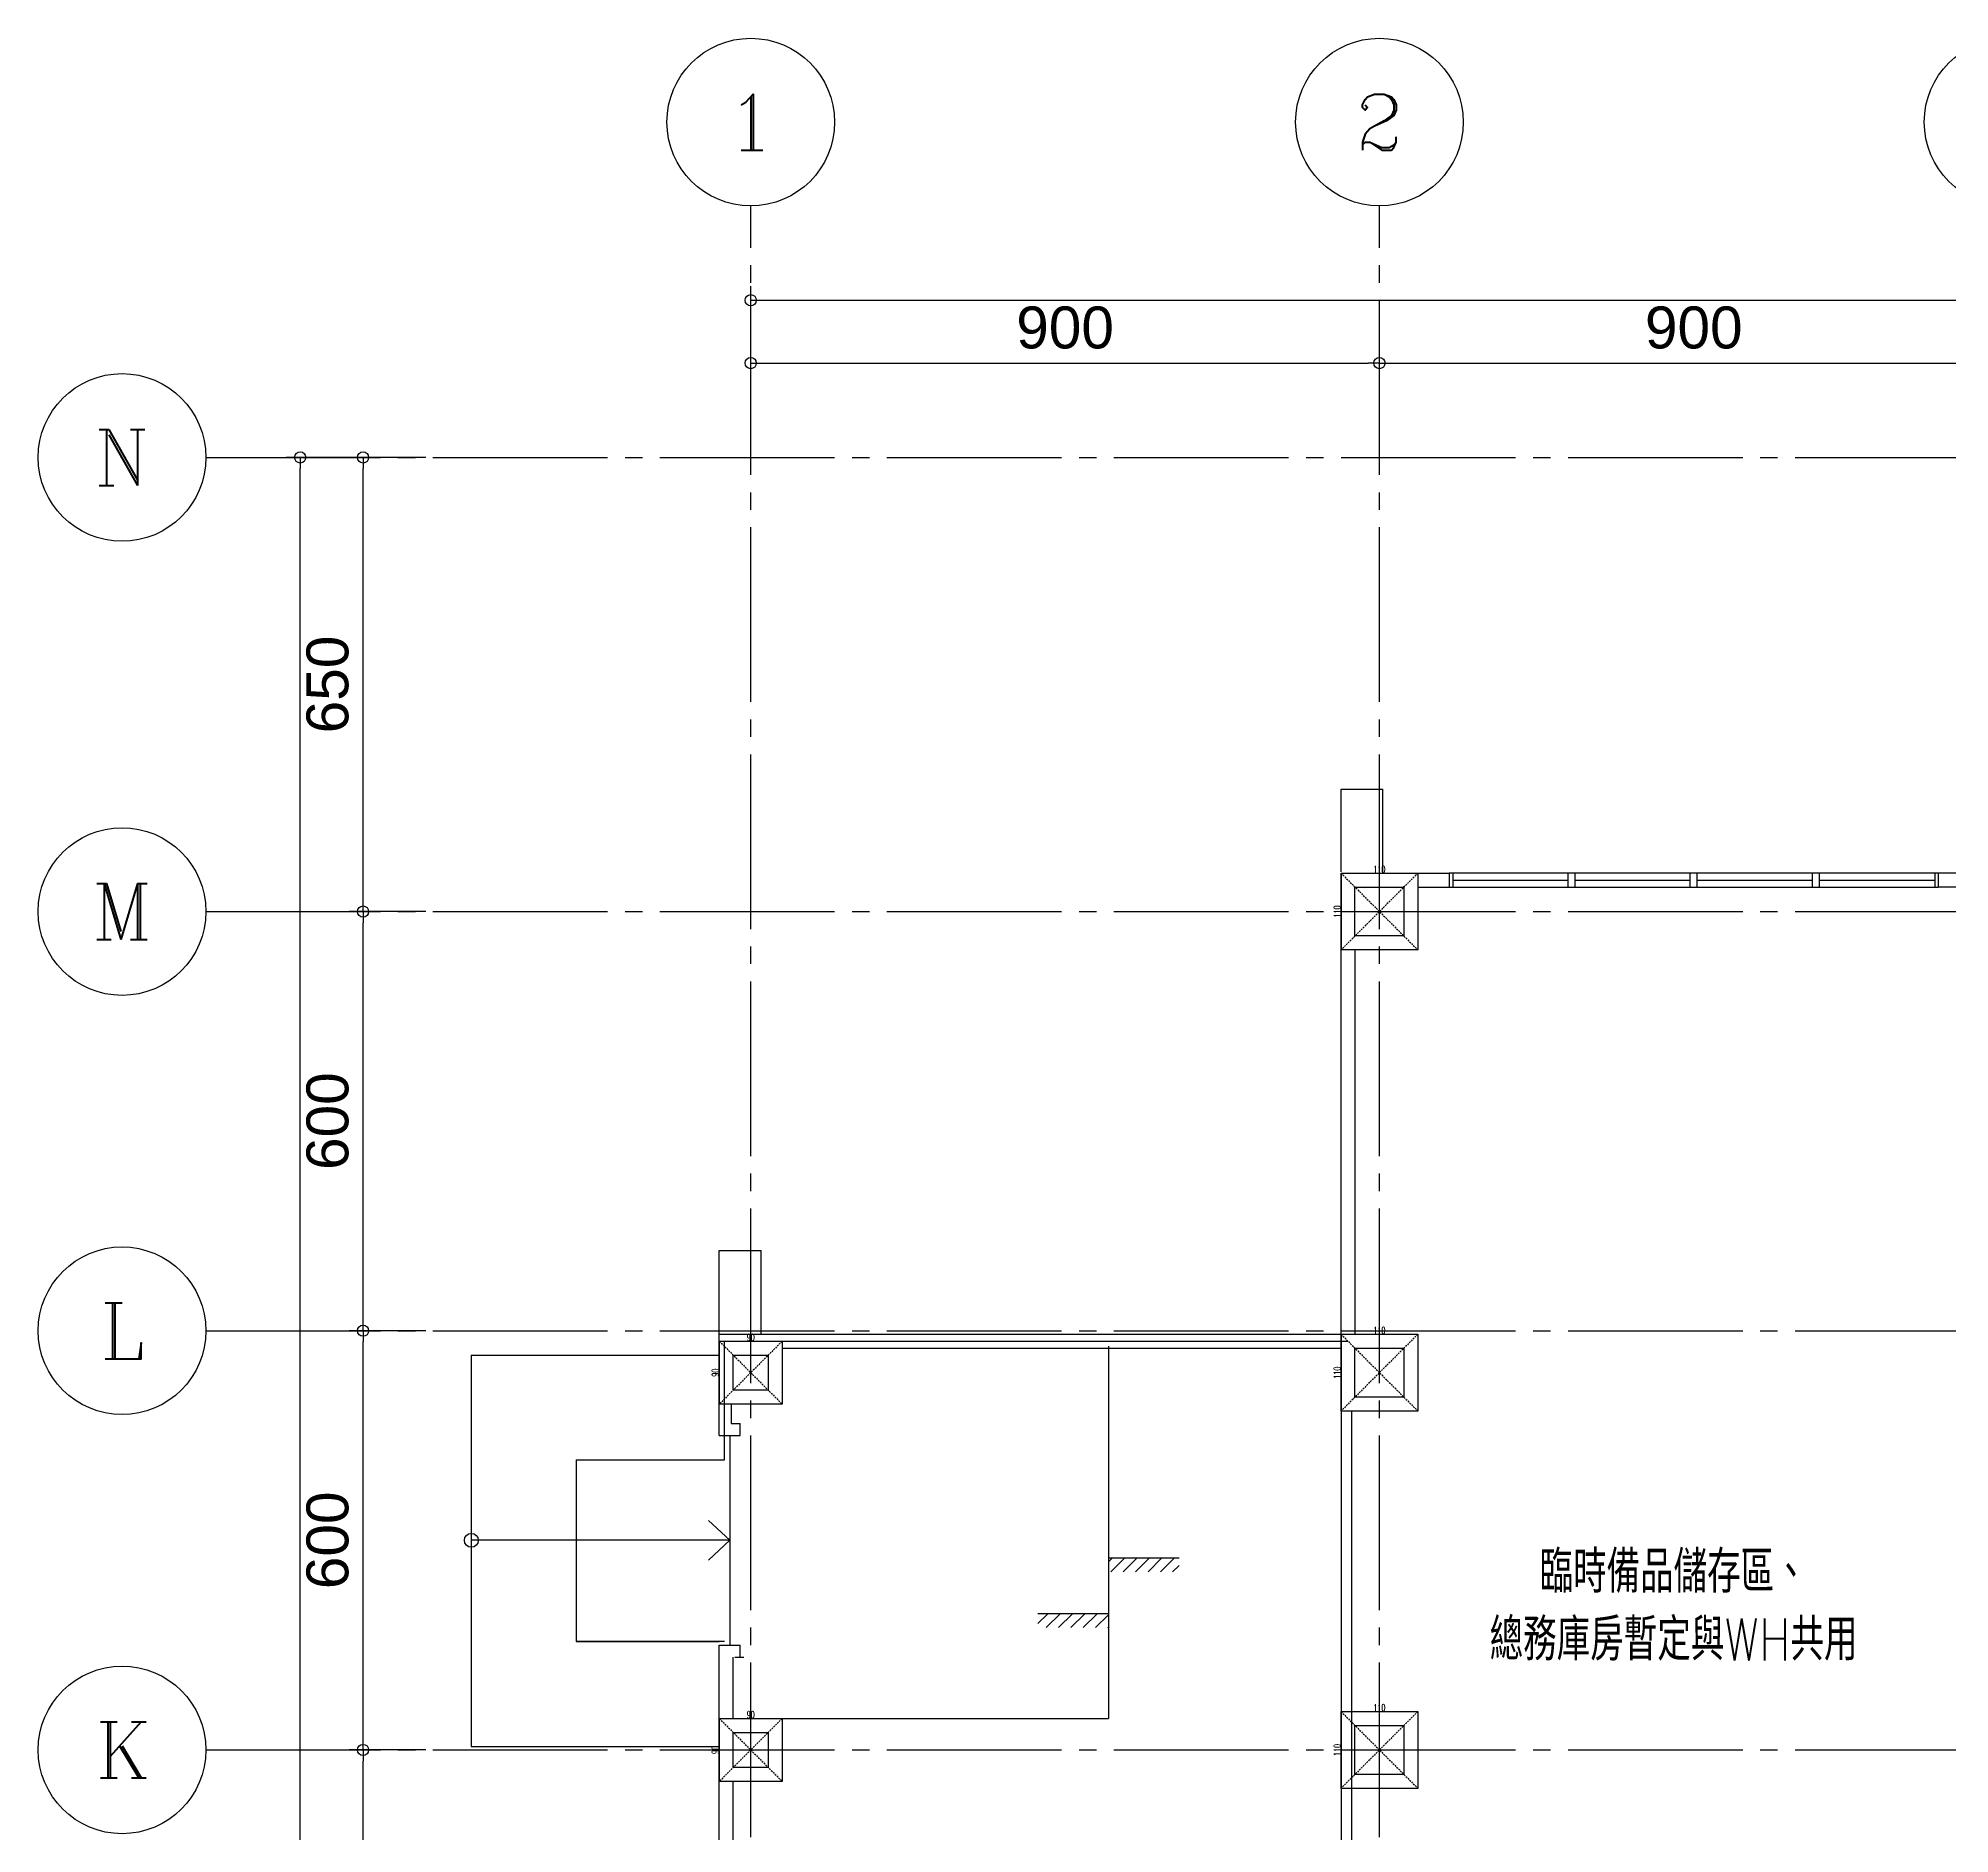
# Model space of a CAD drawing. Header units: millimetres. Extents: x -25195 to 195597, y 6477 to 112111.
# Drawn here: x -960 to 1776, y 17430 to 20000 of the extents above; entities that cross this region are included whole.
import ezdxf
from ezdxf.enums import TextEntityAlignment as Align

# ---------------------------------------------------------------- set-up
doc = ezdxf.new("R2010")
doc.units = ezdxf.units.MM
doc.header["$LTSCALE"] = 100
doc.linetypes.add('X-N-FAB-L10$0$COL-CEN-LIN', pattern=[3.25, 2.5, -0.25, 0.25, -0.25])
doc.linetypes.add('X-N-FAB-L10$0$HIDDEN', pattern=[0.375, 0.25, -0.125])
for name, color, linetype in [('0-XREF', 7, 'Continuous'), ('X-N-FAB-L10$0$0-MC', 8, 'Continuous'), ('X-N-FAB-L10$0$0-NC', 8, 'Continuous'), ('X-N-FAB-L10$0$08', 8, 'Continuous'), ('X-N-FAB-L10$0$BEAM', 8, 'Continuous'), ('X-N-FAB-L10$0$BLOCK', 8, 'Continuous'), ('X-N-FAB-L10$0$CCL', 8, 'X-N-FAB-L10$0$COL-CEN-LIN'), ('X-N-FAB-L10$0$COL', 8, 'Continuous'), ('X-N-FAB-L10$0$COL-S', 8, 'Continuous'), ('X-N-FAB-L10$0$DOOR', 8, 'Continuous'), ('X-N-FAB-L10$0$TXT-CODE', 8, 'Continuous'), ('X-N-FAB-L10$0$WALL-P', 8, 'Continuous'), ('X-N-FAB-L10$0$WALL-RC', 8, 'Continuous')]:
    doc.layers.add(name, color=color, linetype=linetype)
doc.layers.add('X-N-FAB-L10$0$A-BLOCK', color=8, linetype='Continuous', plot=False)
doc.layers.add('X-N-FAB-L10$0$DIM', color=8, linetype='Continuous', plot=False)
doc.styles.add('X-N-FAB-L10$0$CHINA', font='simplex.shx', dxfattribs={"width": 0.75, "bigfont": 'chineset.shx'})
doc.styles.add('X-N-FAB-L10$0$COL-NUM', font='romanc')
doc.styles.add('X-N-FAB-L10$0$DIM', font='simplex.shx', dxfattribs={"width": 0.67, "bigfont": 'chineset.shx'})
doc.styles.add('X-N-FAB-L10$0$DimStyUse', font='romans.shx', dxfattribs={"width": 0.7})
doc.styles.add('X-N-FAB-L10$0$Gen-Text', font='arial.ttf', dxfattribs={"height": 2.5})
doc.dimstyles.new('X-N-FAB-L10$0$cirl', dxfattribs={"dimtxt": 200, "dimasz": 50, "dimexe": 50, "dimexo": 0, "dimgap": 20, "dimtad": 1, "dimdsep": 46, "dimtxsty": 'X-N-FAB-L10$0$DimStyUse', "dimblk": 'X-N-FAB-L10$0$_Origin', "dimcen": 10, "dimdle": 50, "dimclrt": 2, "dimazin": 0, "dimtfac": 1, "dimtix": 1, "dimtmove": 2, "dimatfit": 3, "dimfxl": 10, "dimtolj": 1, "dimarcsym": 0})
doc.dimstyles.new('X-N-FAB-L10$0$JJP_005_defpoint', dxfattribs={"dimtxt": 20, "dimasz": 0.5, "dimexe": 0.5, "dimexo": 0.5, "dimgap": 0.5, "dimtad": 1, "dimdsep": 46, "dimtxsty": 'X-N-FAB-L10$0$DIM', "dimblk": 'X-N-FAB-L10$0$_None', "dimcen": 10, "dimclrd": 256, "dimclre": 256, "dimclrt": 256, "dimadec": 0, "dimazin": 0, "dimtfac": 1, "dimtix": 1, "dimtmove": 2, "dimatfit": 3, "dimldrblk": 'X-N-FAB-L10$0$_None', "dimfxl": 0.5, "dimtolj": 1, "dimtzin": 0, "dimarcsym": 0})

# ---------------------------------------------------------------- blocks, each defined once
blk = doc.blocks.new('X-N-FAB-L10$0$cn-y')
at = {"layer": 'X-N-FAB-L10$0$0-MC'}
blk.add_circle((-50, 0), 50, dxfattribs=at)
at = {"layer": 'X-N-FAB-L10$0$0-NC', "style": 'X-N-FAB-L10$0$COL-NUM'}
blk.add_attdef('GRID-Y', text='', height=50, dxfattribs=at).set_placement((-50, 0), align=Align.MIDDLE_CENTER)
blk = doc.blocks.new('X-N-FAB-L10$0$_Origin')
at = {"color": 0, "linetype": 'ByBlock', "lineweight": -2}
blk.add_line((0, 0), (-1, 0), dxfattribs=at)
blk.add_circle((0, 0), 0.5, dxfattribs=at)
blk = doc.blocks.new('*D128')
at = {"layer": 'DefPoints', "color": 0, "transparency": 16777216}
for p in [(0, 9025), (-26950, 8935), (0, 8935)]:
    blk.add_point(p, dxfattribs=at)
at = {"layer": 'X-N-FAB-L10$0$DIM', "color": 0, "lineweight": -2, "transparency": 16777216}
for p, q in [((-26950, 8935), (-26950, 9045)), ((0, 8935), (0, 9045)), ((-26934, 9025), (-16, 9025))]:
    blk.add_line(p, q, dxfattribs=at)
at = {"layer": 'X-N-FAB-L10$0$DIM', "color": 0, "lineweight": -2, "transparency": 16777216, "xscale": 16, "yscale": 16, "zscale": 16, "rotation": 180}
blk.add_blockref('X-N-FAB-L10$0$_Origin', (-26950, 9025), dxfattribs=at)
at = {"layer": 'X-N-FAB-L10$0$DIM', "color": 0, "lineweight": -2, "transparency": 16777216, "xscale": 16, "yscale": 16, "zscale": 16}
blk.add_blockref('X-N-FAB-L10$0$_Origin', (0, 9025), dxfattribs=at)
at = {"layer": 'X-N-FAB-L10$0$DIM', "color": 2, "transparency": 16777216, "insert": (-13475, 9075.6), "char_height": 2.5, "attachment_point": 5, "style": 'X-N-FAB-L10$0$Gen-Text'}
blk.add_mtext('\\A1;{\\H24x;26950}', dxfattribs=at)
blk = doc.blocks.new('*D129')
at = {"layer": 'DefPoints', "color": 0, "transparency": 16777216}
for p in [(-26050, 8935), (-26950, 8845), (-26050, 8845)]:
    blk.add_point(p, dxfattribs=at)
at = {"layer": 'X-N-FAB-L10$0$DIM', "color": 0, "lineweight": -2, "transparency": 16777216}
for p, q in [((-26950, 8845), (-26950, 8955)), ((-26050, 8845), (-26050, 8955)), ((-26934, 8935), (-26066, 8935))]:
    blk.add_line(p, q, dxfattribs=at)
at = {"layer": 'X-N-FAB-L10$0$DIM', "color": 0, "lineweight": -2, "transparency": 16777216, "xscale": 16, "yscale": 16, "zscale": 16, "rotation": 180}
blk.add_blockref('X-N-FAB-L10$0$_Origin', (-26950, 8935), dxfattribs=at)
at = {"layer": 'X-N-FAB-L10$0$DIM', "color": 0, "lineweight": -2, "transparency": 16777216, "xscale": 16, "yscale": 16, "zscale": 16}
blk.add_blockref('X-N-FAB-L10$0$_Origin', (-26050, 8935), dxfattribs=at)
at = {"layer": 'X-N-FAB-L10$0$DIM', "color": 2, "transparency": 16777216, "insert": (-26500, 8985.6), "char_height": 2.5, "attachment_point": 5, "style": 'X-N-FAB-L10$0$Gen-Text'}
blk.add_mtext('\\A1;{\\H24x;900}', dxfattribs=at)
blk = doc.blocks.new('*D130')
at = {"layer": 'DefPoints', "color": 0, "transparency": 16777216}
for p in [(-25150, 8935), (-26050, 8845), (-25150, 8845)]:
    blk.add_point(p, dxfattribs=at)
at = {"layer": 'X-N-FAB-L10$0$DIM', "color": 0, "lineweight": -2, "transparency": 16777216}
for p, q in [((-26050, 8845), (-26050, 8955)), ((-25150, 8845), (-25150, 8955)), ((-26034, 8935), (-25166, 8935))]:
    blk.add_line(p, q, dxfattribs=at)
at = {"layer": 'X-N-FAB-L10$0$DIM', "color": 0, "lineweight": -2, "transparency": 16777216, "xscale": 16, "yscale": 16, "zscale": 16, "rotation": 180}
blk.add_blockref('X-N-FAB-L10$0$_Origin', (-26050, 8935), dxfattribs=at)
at = {"layer": 'X-N-FAB-L10$0$DIM', "color": 0, "lineweight": -2, "transparency": 16777216, "xscale": 16, "yscale": 16, "zscale": 16}
blk.add_blockref('X-N-FAB-L10$0$_Origin', (-25150, 8935), dxfattribs=at)
at = {"layer": 'X-N-FAB-L10$0$DIM', "color": 2, "transparency": 16777216, "insert": (-25600, 8985.6), "char_height": 2.5, "attachment_point": 5, "style": 'X-N-FAB-L10$0$Gen-Text'}
blk.add_mtext('\\A1;{\\H24x;900}', dxfattribs=at)
blk = doc.blocks.new('*D113')
at = {"layer": 'DefPoints', "color": 0, "transparency": 16777216}
for p in [(-27595, 8800), (-27505, 8800), (-27505, 150)]:
    blk.add_point(p, dxfattribs=at)
at = {"layer": 'X-N-FAB-L10$0$DIM', "color": 0, "lineweight": -2, "transparency": 16777216}
for p, q in [((-27505, 8800), (-27615, 8800)), ((-27595, 166), (-27595, 8784)), ((-27505, 150), (-27615, 150))]:
    blk.add_line(p, q, dxfattribs=at)
at = {"layer": 'X-N-FAB-L10$0$DIM', "color": 0, "lineweight": -2, "transparency": 16777216, "xscale": 16, "yscale": 16, "zscale": 16}
for p, rotation in [((-27595, 8800), 90), ((-27595, 150), 270)]:
    blk.add_blockref('X-N-FAB-L10$0$_Origin', p, dxfattribs=dict(at, rotation=rotation))
at = {"layer": 'X-N-FAB-L10$0$DIM', "color": 2, "transparency": 16777216, "insert": (-27645.6, 4475), "char_height": 2.5, "attachment_point": 5, "rotation": 90, "style": 'X-N-FAB-L10$0$Gen-Text'}
blk.add_mtext('\\A1;{\\H24x;8650}', dxfattribs=at)
blk = doc.blocks.new('*D124')
at = {"layer": 'DefPoints', "color": 0, "transparency": 16777216}
for p in [(-27505, 6950), (-27415, 6950), (-27415, 6350)]:
    blk.add_point(p, dxfattribs=at)
at = {"layer": 'X-N-FAB-L10$0$DIM', "color": 0, "lineweight": -2, "transparency": 16777216}
for p, q in [((-27415, 6950), (-27525, 6950)), ((-27505, 6366), (-27505, 6934)), ((-27415, 6350), (-27525, 6350))]:
    blk.add_line(p, q, dxfattribs=at)
at = {"layer": 'X-N-FAB-L10$0$DIM', "color": 0, "lineweight": -2, "transparency": 16777216, "xscale": 16, "yscale": 16, "zscale": 16}
for p, rotation in [((-27505, 6950), 90), ((-27505, 6350), 270)]:
    blk.add_blockref('X-N-FAB-L10$0$_Origin', p, dxfattribs=dict(at, rotation=rotation))
at = {"layer": 'X-N-FAB-L10$0$DIM', "color": 2, "transparency": 16777216, "insert": (-27555.6, 6650), "char_height": 2.5, "attachment_point": 5, "rotation": 90, "style": 'X-N-FAB-L10$0$Gen-Text'}
blk.add_mtext('\\A1;{\\H24x;600}', dxfattribs=at)
blk = doc.blocks.new('*D125')
at = {"layer": 'DefPoints', "color": 0, "transparency": 16777216}
for p in [(-27505, 7550), (-27415, 7550), (-27415, 6950)]:
    blk.add_point(p, dxfattribs=at)
at = {"layer": 'X-N-FAB-L10$0$DIM', "color": 0, "lineweight": -2, "transparency": 16777216}
for p, q in [((-27415, 7550), (-27525, 7550)), ((-27505, 6966), (-27505, 7534)), ((-27415, 6950), (-27525, 6950))]:
    blk.add_line(p, q, dxfattribs=at)
at = {"layer": 'X-N-FAB-L10$0$DIM', "color": 0, "lineweight": -2, "transparency": 16777216, "xscale": 16, "yscale": 16, "zscale": 16}
for p, rotation in [((-27505, 7550), 90), ((-27505, 6950), 270)]:
    blk.add_blockref('X-N-FAB-L10$0$_Origin', p, dxfattribs=dict(at, rotation=rotation))
at = {"layer": 'X-N-FAB-L10$0$DIM', "color": 2, "transparency": 16777216, "insert": (-27555.6, 7250), "char_height": 2.5, "attachment_point": 5, "rotation": 90, "style": 'X-N-FAB-L10$0$Gen-Text'}
blk.add_mtext('\\A1;{\\H24x;600}', dxfattribs=at)
blk = doc.blocks.new('*D126')
at = {"layer": 'DefPoints', "color": 0, "transparency": 16777216}
for p in [(-27505, 8150), (-27415, 8150), (-27415, 7550)]:
    blk.add_point(p, dxfattribs=at)
at = {"layer": 'X-N-FAB-L10$0$DIM', "color": 0, "lineweight": -2, "transparency": 16777216}
for p, q in [((-27415, 8150), (-27525, 8150)), ((-27505, 7566), (-27505, 8134)), ((-27415, 7550), (-27525, 7550))]:
    blk.add_line(p, q, dxfattribs=at)
at = {"layer": 'X-N-FAB-L10$0$DIM', "color": 0, "lineweight": -2, "transparency": 16777216, "xscale": 16, "yscale": 16, "zscale": 16}
for p, rotation in [((-27505, 8150), 90), ((-27505, 7550), 270)]:
    blk.add_blockref('X-N-FAB-L10$0$_Origin', p, dxfattribs=dict(at, rotation=rotation))
at = {"layer": 'X-N-FAB-L10$0$DIM', "color": 2, "transparency": 16777216, "insert": (-27555.6, 7850), "char_height": 2.5, "attachment_point": 5, "rotation": 90, "style": 'X-N-FAB-L10$0$Gen-Text'}
blk.add_mtext('\\A1;{\\H24x;600}', dxfattribs=at)
blk = doc.blocks.new('*D127')
at = {"layer": 'DefPoints', "color": 0, "transparency": 16777216}
for p in [(-27505, 8800), (-27415, 8800), (-27415, 8150)]:
    blk.add_point(p, dxfattribs=at)
at = {"layer": 'X-N-FAB-L10$0$DIM', "color": 0, "lineweight": -2, "transparency": 16777216}
for p, q in [((-27415, 8800), (-27525, 8800)), ((-27505, 8166), (-27505, 8784)), ((-27415, 8150), (-27525, 8150))]:
    blk.add_line(p, q, dxfattribs=at)
at = {"layer": 'X-N-FAB-L10$0$DIM', "color": 0, "lineweight": -2, "transparency": 16777216, "xscale": 16, "yscale": 16, "zscale": 16}
for p, rotation in [((-27505, 8800), 90), ((-27505, 8150), 270)]:
    blk.add_blockref('X-N-FAB-L10$0$_Origin', p, dxfattribs=dict(at, rotation=rotation))
at = {"layer": 'X-N-FAB-L10$0$DIM', "color": 2, "transparency": 16777216, "insert": (-27555.6, 8475), "char_height": 2.5, "attachment_point": 5, "rotation": 90, "style": 'X-N-FAB-L10$0$Gen-Text'}
blk.add_mtext('\\A1;{\\H24x;650}', dxfattribs=at)
blk = doc.blocks.new('*D92')
at = {"layer": 'DefPoints', "lineweight": -2, "transparency": 16777216}
blk.add_line((0, 0), (90, 0), dxfattribs=at)
at = {"layer": 'DefPoints', "color": 0, "transparency": 16777216}
for p in [(0, 0), (90, 0), (90, 0)]:
    blk.add_point(p, dxfattribs=at)
at = {"layer": 'DefPoints', "transparency": 16777216, "insert": (45, 5.5), "char_height": 10, "attachment_point": 5, "style": 'X-N-FAB-L10$0$DIM'}
blk.add_mtext('\\A1;90', dxfattribs=at)
blk = doc.blocks.new('X-N-FAB-L10$0$_None')
blk = doc.blocks.new('*D93')
at = {"layer": 'DefPoints', "lineweight": -2, "transparency": 16777216}
blk.add_line((0, 0), (0, -90), dxfattribs=at)
at = {"layer": 'DefPoints', "color": 0, "transparency": 16777216}
for p in [(0, 0), (0, -90), (0, -90)]:
    blk.add_point(p, dxfattribs=at)
at = {"layer": 'DefPoints', "transparency": 16777216, "insert": (-5.5, -45), "char_height": 10, "attachment_point": 5, "rotation": 90, "style": 'X-N-FAB-L10$0$DIM'}
blk.add_mtext('\\A1;90', dxfattribs=at)
blk = doc.blocks.new('*D89')
at = {"layer": 'DefPoints', "lineweight": -2, "transparency": 16777216}
blk.add_line((0, 0), (110, 0), dxfattribs=at)
at = {"layer": 'DefPoints', "color": 0, "transparency": 16777216}
for p in [(0, 0), (110, 0), (110, 0)]:
    blk.add_point(p, dxfattribs=at)
at = {"layer": 'DefPoints', "transparency": 16777216, "insert": (55, 5.5), "char_height": 10, "attachment_point": 5, "style": 'X-N-FAB-L10$0$DIM'}
blk.add_mtext('\\A1;110', dxfattribs=at)
blk = doc.blocks.new('*D90')
at = {"layer": 'DefPoints', "lineweight": -2, "transparency": 16777216}
blk.add_line((0, 0), (0, -110), dxfattribs=at)
at = {"layer": 'DefPoints', "color": 0, "transparency": 16777216}
for p in [(0, 0), (0, -110), (0, -110)]:
    blk.add_point(p, dxfattribs=at)
at = {"layer": 'DefPoints', "transparency": 16777216, "insert": (-5.5, -55), "char_height": 10, "attachment_point": 5, "rotation": 90, "style": 'X-N-FAB-L10$0$DIM'}
blk.add_mtext('\\A1;110', dxfattribs=at)
blk = doc.blocks.new('X-N-FAB-L10$0$A$C5b9bb6f0')
at = {"layer": 'X-N-FAB-L10$0$08'}
for p, q in [((2684.1, 9429), (2744.1, 9429)), ((2684.1, 9309), (2684.1, 9429)), ((2744.1, 9309), (2744.1, 9429)), ((2684.1, 9164), (2684.1, 9309)), ((2684.1, 9309), (3574.1, 9309)), ((2329.1, 9279), (2329.1, 8719)), ((2329.1, 9279), (2684.1, 9279)), ((2691.6, 9129), (2691.6, 9299)), ((2691.6, 9299), (3584.1, 9299)), ((2774.1, 9289), (2774.1, 9209)), ((2774.1, 9289), (3574.1, 9289)), ((3241.1, 9292), (3241.1, 8759)), ((2774.1, 9209), (2701.1, 9209)), ((2701.1, 9209), (2701.1, 9181)), ((2701.1, 9181), (2714.1, 9181)), ((2714.1, 9164), (2714.1, 9181)), ((2684.1, 9164), (2714.1, 9164)), ((2699.1, 9164), (2699.1, 8864)), ((2479.1, 9129), (2684.1, 9129)), ((2479.1, 9129), (2691.6, 9129)), ((2479.1, 9129), (2479.1, 8869)), ((2479.1, 9129), (2479.1, 8869)), ((2699.1, 9014), (2329.1, 9014)), ((3241.1, 8989), (3342.2, 8989)), ((3241.1, 8983), (3247.1, 8989)), ((3244.7, 8969), (3264.7, 8989)), ((3262.4, 8969), (3282.4, 8989)), ((3280.1, 8969), (3300.1, 8989)), ((3297.8, 8969), (3317.8, 8989)), ((3315.5, 8969), (3335.5, 8989)), ((3333.1, 8969), (3342.2, 8978)), ((3241.1, 8909), (3140.1, 8909)), ((3140.1, 8894.8), (3154.2, 8909)), ((3151.9, 8889), (3171.9, 8909)), ((3169.6, 8889), (3189.6, 8909)), ((3187.3, 8889), (3207.3, 8909)), ((3205, 8889), (3225, 8909)), ((3222.6, 8889), (3241.1, 8907.5)), ((2479.1, 8869), (2684.1, 8869)), ((2691.6, 8869), (2479.1, 8869)), ((3240.3, 8889), (3241.1, 8889.8)), ((2684.1, 8549), (2684.1, 8864)), ((2684.1, 8864), (2714.1, 8864)), ((2704.1, 8759), (2704.1, 8847)), ((2706.1, 8847), (2719.1, 8847)), ((2714.1, 8847), (2714.1, 8864)), ((2704.1, 8759), (2774.1, 8759)), ((2774.1, 8759), (3241.1, 8759)), ((2774.1, 8759), (2774.1, 8669)), ((2329.1, 8719), (2684.1, 8719)), ((2774.1, 8669), (2704.1, 8669)), ((2704.1, 8544), (2704.1, 8669))]:
    blk.add_line(p, q, dxfattribs=at)
for points in [[(3594.1, 9949), (3664.1, 9949), (3664.1, 9879), (3594.1, 9879)], [(2704.1, 9279), (2754.1, 9279), (2754.1, 9229), (2704.1, 9229)], [(2704.1, 8739), (2754.1, 8739), (2754.1, 8689), (2704.1, 8689)]]:
    blk.add_lwpolyline(points, close=True, dxfattribs=at)
blk.add_lwpolyline([(2668.7, 9042.3), (2699.1, 9014), (2668.7, 8985.8)], dxfattribs=at)
blk.add_circle((2329.1, 9014), 10, dxfattribs=at)
at = {"layer": 'X-N-FAB-L10$0$DOOR'}
for p, q in [((4429.1, 9969), (3729.1, 9969)), ((3729.1, 9969), (3729.1, 9949)), ((3729.1, 9969), (3729.1, 9949)), ((3734.1, 9969), (3734.1, 9949)), ((3899.1, 9949), (3899.1, 9969)), ((3909.1, 9949), (3909.1, 9969)), ((4074.1, 9949), (4074.1, 9969)), ((4084.1, 9949), (4084.1, 9969)), ((4249.1, 9949), (4249.1, 9969)), ((4259.1, 9949), (4259.1, 9969)), ((4424.1, 9969), (4424.1, 9949)), ((4429.1, 9969), (4429.1, 9949)), ((4429.1, 9969), (4429.1, 9949)), ((3729.1, 9949), (4429.1, 9949)), ((3734.1, 9959), (3899.1, 9959)), ((3909.1, 9959), (4074.1, 9959)), ((4084.1, 9959), (4249.1, 9959)), ((4259.1, 9959), (4424.1, 9959))]:
    blk.add_line(p, q, dxfattribs=at)
at = {"layer": 'X-N-FAB-L10$0$WALL-P'}
for points in [[(3574.1, 9199), (3574.1, 8051), (3924.1, 8051)], [(3589.1, 9199), (3589.1, 8066), (3924.1, 8066)]]:
    blk.add_lwpolyline(points, dxfattribs=at)
at = {"layer": 'X-N-FAB-L10$0$WALL-RC'}
for p, q in [((3574.1, 10089), (3634.1, 10089)), ((3574.1, 9971), (3574.1, 10089)), ((3634.1, 9969), (3634.1, 10089)), ((3684.1, 9969), (3729.1, 9969)), ((4474.1, 9969), (4429.1, 9969)), ((3684.1, 9949), (3729.1, 9949)), ((4474.1, 9949), (4429.1, 9949)), ((3574.1, 9309), (3574.1, 9859)), ((3594.1, 9859), (3594.1, 9309))]:
    blk.add_line(p, q, dxfattribs=at)
blk = doc.blocks.new('*U91')
at = {"layer": 'DefPoints', "linetype": 'X-N-FAB-L10$0$HIDDEN', "ltscale": 0.1}
for p, q in [((90, 0), (0, -90)), ((0, 0), (90, -90))]:
    blk.add_line(p, q, dxfattribs=at)
at = {"layer": 'X-N-FAB-L10$0$COL', "ltscale": 0.1}
blk.add_lwpolyline([(0, 0), (90, 0), (90, -90), (0, -90)], close=True, dxfattribs=at)
at = {"layer": 'DefPoints'}
dim = blk.add_linear_dim(base=(0, -90), p1=(0, 0), p2=(0, -90), angle=90, dimstyle='X-N-FAB-L10$0$JJP_005_defpoint', override={"dimtxt": 10}, dxfattribs=at)
dim.commit()
dim.dimension.update_dxf_attribs({"geometry": '*D93', "text_midpoint": (-5.5, -45)})
dim = blk.add_linear_dim(base=(90, 0), p1=(0, 0), p2=(90, 0), dimstyle='X-N-FAB-L10$0$JJP_005_defpoint', override={"dimtxt": 10}, dxfattribs=at)
dim.commit()
dim.dimension.update_dxf_attribs({"geometry": '*D92', "text_midpoint": (45, 5.5)})
blk = doc.blocks.new('*U88')
at = {"layer": 'DefPoints', "linetype": 'X-N-FAB-L10$0$HIDDEN', "ltscale": 0.1}
for p, q in [((110, 0), (0, -110)), ((0, 0), (110, -110))]:
    blk.add_line(p, q, dxfattribs=at)
at = {"layer": 'X-N-FAB-L10$0$COL', "ltscale": 0.1}
blk.add_lwpolyline([(0, 0), (110, 0), (110, -110), (0, -110)], close=True, dxfattribs=at)
at = {"layer": 'DefPoints'}
dim = blk.add_linear_dim(base=(0, -110), p1=(0, 0), p2=(0, -110), angle=90, dimstyle='X-N-FAB-L10$0$JJP_005_defpoint', override={"dimtxt": 10}, dxfattribs=at)
dim.commit()
dim.dimension.update_dxf_attribs({"geometry": '*D90', "text_midpoint": (-5.5, -55)})
dim = blk.add_linear_dim(base=(110, 0), p1=(0, 0), p2=(110, 0), dimstyle='X-N-FAB-L10$0$JJP_005_defpoint', override={"dimtxt": 10}, dxfattribs=at)
dim.commit()
dim.dimension.update_dxf_attribs({"geometry": '*D89', "text_midpoint": (55, 5.5)})
blk = doc.blocks.new('X-N-FAB-L10$0$A$C467ba2ca')
at = {"layer": 'X-N-FAB-L10$0$CCL'}
for p, q in [((-26950, 0), (-26950, 9160)), ((-26050, 0), (-26050, 9160)), ((-27730, 8800), (360, 8800)), ((-27730, 8150), (360, 8150)), ((-27730, 7550), (360, 7550)), ((-27730, 6950), (360, 6950))]:
    blk.add_line(p, q, dxfattribs=at)
at = {"layer": 'X-N-FAB-L10$0$COL-S'}
for points in [[(-26085, 8185), (-26015, 8185), (-26015, 8115), (-26085, 8115)], [(-26975, 7515), (-26925, 7515), (-26925, 7465), (-26975, 7465)], [(-26085, 7525), (-26015, 7525), (-26015, 7455), (-26085, 7455)], [(-26085, 6985), (-26015, 6985), (-26015, 6915), (-26085, 6915)], [(-26975, 6975), (-26925, 6975), (-26925, 6925), (-26975, 6925)]]:
    blk.add_lwpolyline(points, close=True, dxfattribs=at)
at = {"layer": 'X-N-FAB-L10$0$A-BLOCK'}
ref = blk.add_blockref('X-N-FAB-L10$0$cn-y', (-26830, 9280), dxfattribs=dict(at, xscale=2.399999999999997, yscale=2.399999999999997, zscale=2.399999999999997))
ref.add_attrib('GRID-Y', '1', dxfattribs={"layer": 'X-N-FAB-L10$0$0-NC', "height": 80, "style": 'X-N-FAB-L10$0$COL-NUM'}).set_placement((-26950, 9280), align=Align.MIDDLE_CENTER)
ref = blk.add_blockref('X-N-FAB-L10$0$cn-y', (-25930, 9280), dxfattribs=dict(at, xscale=2.399999999999997, yscale=2.399999999999997, zscale=2.399999999999997))
ref.add_attrib('GRID-Y', '2', dxfattribs={"layer": 'X-N-FAB-L10$0$0-NC', "height": 80, "style": 'X-N-FAB-L10$0$COL-NUM'}).set_placement((-26050, 9280), align=Align.MIDDLE_CENTER)
ref = blk.add_blockref('X-N-FAB-L10$0$cn-y', (-25030, 9280), dxfattribs=dict(at, xscale=2.399999999999997, yscale=2.399999999999997, zscale=2.399999999999997))
ref.add_attrib('GRID-Y', '3', dxfattribs={"layer": 'X-N-FAB-L10$0$0-NC', "height": 80, "style": 'X-N-FAB-L10$0$COL-NUM'}).set_placement((-25150, 9280), align=Align.MIDDLE_CENTER)
ref = blk.add_blockref('X-N-FAB-L10$0$cn-y', (-27730, 8800), dxfattribs=dict(at, xscale=2.399999999999997, yscale=2.399999999999997, zscale=2.399999999999997))
ref.add_attrib('GRID-Y', 'N', dxfattribs={"layer": 'X-N-FAB-L10$0$0-NC', "height": 80, "style": 'X-N-FAB-L10$0$COL-NUM'}).set_placement((-27850, 8800), align=Align.MIDDLE_CENTER)
ref = blk.add_blockref('X-N-FAB-L10$0$cn-y', (-27730, 8150), dxfattribs=dict(at, xscale=2.399999999999997, yscale=2.399999999999997, zscale=2.399999999999997))
ref.add_attrib('GRID-Y', 'M', dxfattribs={"layer": 'X-N-FAB-L10$0$0-NC', "height": 80, "style": 'X-N-FAB-L10$0$COL-NUM'}).set_placement((-27850, 8150), align=Align.MIDDLE_CENTER)
ref = blk.add_blockref('X-N-FAB-L10$0$cn-y', (-27730, 7550), dxfattribs=dict(at, xscale=2.399999999999997, yscale=2.399999999999997, zscale=2.399999999999997))
ref.add_attrib('GRID-Y', 'L', dxfattribs={"layer": 'X-N-FAB-L10$0$0-NC', "height": 80, "style": 'X-N-FAB-L10$0$COL-NUM'}).set_placement((-27850, 7550), align=Align.MIDDLE_CENTER)
ref = blk.add_blockref('X-N-FAB-L10$0$cn-y', (-27730, 6950), dxfattribs=dict(at, xscale=2.399999999999997, yscale=2.399999999999997, zscale=2.399999999999997))
ref.add_attrib('GRID-Y', 'K', dxfattribs={"layer": 'X-N-FAB-L10$0$0-NC', "height": 80, "style": 'X-N-FAB-L10$0$COL-NUM'}).set_placement((-27850, 6950), align=Align.MIDDLE_CENTER)
at = {"layer": 'X-N-FAB-L10$0$BEAM'}
for name, p in [('*U88', (-26105, 8205)), ('*U88', (-26105, 7545)), ('*U91', (-26995, 7535)), ('*U91', (-26995, 6995)), ('*U88', (-26105, 7005))]:
    blk.add_blockref(name, p, dxfattribs=at)
at = {"layer": 'X-N-FAB-L10$0$DIM'}
for base, p1, p2, picture, middle in [((0, 9025), (-26950, 8935), (0, 8935), '*D128', (-13475, 9075.634)), ((-26050, 8935), (-26950, 8845), (-26050, 8845), '*D129', (-26500, 8985.634)), ((-25150, 8935), (-26050, 8845), (-25150, 8845), '*D130', (-25600, 8985.634))]:
    dim = blk.add_linear_dim(base=base, p1=p1, p2=p2, text='{\\H24x;<>}', dimstyle='X-N-FAB-L10$0$cirl', override={"dimtxt": 60, "dimasz": 16, "dimexe": 20, "dimgap": 20, "dimtxsty": 'X-N-FAB-L10$0$Gen-Text'}, dxfattribs=at)
    dim.commit()
    dim.dimension.update_dxf_attribs({"geometry": picture, "text_midpoint": middle})
for base, p1, p2, picture, middle in [((-27595, 8800), (-27505, 150), (-27505, 8800), '*D113', (-27645.634, 4475)), ((-27505, 8800), (-27415, 8150), (-27415, 8800), '*D127', (-27555.634, 8475)), ((-27505, 8150), (-27415, 7550), (-27415, 8150), '*D126', (-27555.634, 7850)), ((-27505, 7550), (-27415, 6950), (-27415, 7550), '*D125', (-27555.634, 7250)), ((-27505, 6950), (-27415, 6350), (-27415, 6950), '*D124', (-27555.634, 6650))]:
    dim = blk.add_linear_dim(base=base, p1=p1, p2=p2, angle=90, text='{\\H24x;<>}', dimstyle='X-N-FAB-L10$0$cirl', override={"dimtxt": 60, "dimasz": 16, "dimexe": 20, "dimgap": 20, "dimtxsty": 'X-N-FAB-L10$0$Gen-Text'}, dxfattribs=at)
    dim.commit()
    dim.dimension.update_dxf_attribs({"geometry": picture, "text_midpoint": middle})
blk = doc.blocks.new('X-N-FAB-L10')
at = {"layer": 'X-N-FAB-L10$0$COL-S'}
for points in [[(925, 18785), (995, 18785), (995, 18715), (925, 18715)], [(925, 18125), (995, 18125), (995, 18055), (925, 18055)], [(35, 18115), (85, 18115), (85, 18065), (35, 18065)], [(35, 17575), (85, 17575), (85, 17525), (35, 17525)], [(925, 17585), (995, 17585), (995, 17515), (925, 17515)]]:
    blk.add_lwpolyline(points, close=True, dxfattribs=at)
blk.add_blockref('X-N-FAB-L10$0$A$C5b9bb6f0', (-2669.1, 8836))
at = {"layer": 'X-N-FAB-L10$0$BEAM'}
for name, p in [('*U88', (905, 18805)), ('*U91', (15, 18135)), ('*U88', (905, 18145)), ('*U91', (15, 17595)), ('*U88', (905, 17605))]:
    blk.add_blockref(name, p, dxfattribs=at)
at = {"layer": 'X-N-FAB-L10$0$BLOCK'}
blk.add_blockref('X-N-FAB-L10$0$A$C467ba2ca', (27010, 10600), dxfattribs=at)
at = {"layer": 'X-N-FAB-L10$0$TXT-CODE', "style": 'X-N-FAB-L10$0$CHINA', "width": 0.8}
for s, p in [('臨時備品儲存區、', (1381.1, 17805)), ('總務庫房暫定與WH共用', (1381.1, 17708))]:
    blk.add_text(s, height=60, dxfattribs=at).set_placement(p, align=Align.MIDDLE_CENTER)

msp = doc.modelspace()

# ---------------------------------------------------------------- block references
at = {"layer": '0-XREF'}
msp.add_blockref('X-N-FAB-L10', (0, 0), dxfattribs=at)

doc.saveas('drawing.dxf')
